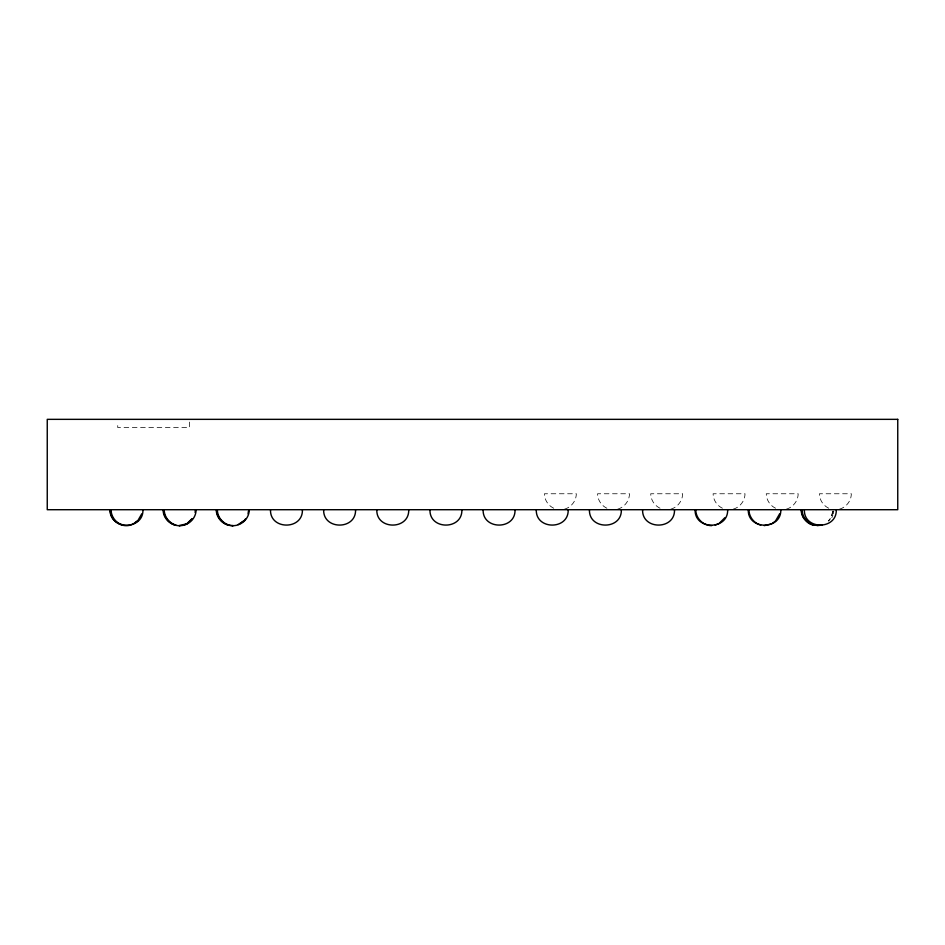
<?xml version="1.0" encoding="UTF-8"?>
<svg xmlns="http://www.w3.org/2000/svg" width="945" height="945" viewBox="0 0 945 945"><rect width="100%" height="100%" fill="white"/><g stroke="black" fill="none" stroke-linecap="round" stroke-linejoin="round"><path stroke-width="0.71" stroke-dasharray="4.72 3.54" d="M832.864 511.08L830.903 517.683L828.375 520.99M833.159 511.08L831.198 517.683L828.67 520.99M833.419 513.832L833.785 511.08M831.836 517.683L832.888 515.119M564.496 509.166C571.288 507.3 576.273 500.815 576.32 493.762L544.414 493.762C544.45 500.815 549.435 507.3 556.239 509.166M617.652 509.166C624.444 507.3 629.429 500.815 629.476 493.762L597.571 493.762C597.606 500.815 602.591 507.3 609.395 509.166M670.808 509.166C677.6 507.3 682.585 500.815 682.633 493.762L650.727 493.762C650.762 500.815 655.747 507.3 662.551 509.166M733.19 509.166C739.982 507.3 744.967 500.815 745.014 493.762L713.109 493.762C713.144 500.815 718.129 507.3 724.933 509.166M786.346 509.166C793.139 507.3 798.123 500.815 798.171 493.762L766.265 493.762C766.3 500.815 771.285 507.3 778.089 509.166M839.503 509.166C846.295 507.3 851.28 500.815 851.327 493.762L819.421 493.762C819.457 500.815 824.442 507.3 831.246 509.166M189.39 422.072L189.39 427.53L117.735 427.53L117.735 422.072"/><path stroke-width="1.42" d="M142.931 509.709C143.664 530.31 109.679 530.299 110.4 509.709M195.107 512.462L195.461 509.709M196.087 509.709C196.158 518.486 188.279 526.034 179.515 525.656M248.074 513.832L248.44 511.08M249.244 509.709C249.326 518.687 241.129 526.247 232.198 525.656M302.4 509.709C303.18 530.192 269.727 530.192 270.506 509.709M355.556 509.709C356.336 530.192 322.883 530.192 323.662 509.709M408.712 509.709C409.492 530.192 376.039 530.192 376.819 509.709M461.869 509.709C462.648 530.192 429.195 530.192 429.975 509.709M515.025 509.709C515.805 530.192 482.352 530.192 483.131 509.709M568.181 509.709C568.961 530.192 535.508 530.192 536.287 509.709M621.337 509.709C622.117 530.192 588.664 530.192 589.444 509.709M674.494 509.709C675.273 530.192 641.82 530.192 642.6 509.709M727.65 509.709C728.382 530.299 694.398 530.31 695.118 509.709M780.806 509.709C781.539 530.31 747.554 530.299 748.275 509.709M836.278 509.709C837.057 530.192 803.604 530.192 804.372 509.709M141.762 513.832L137.639 520.99L134.332 523.518M779.637 513.832L775.514 520.99L772.207 523.518M192.012 518.781L187.015 523.518M192.485 518.781L187.488 523.518L183.637 525.113M245.641 518.781L243.952 520.99L238.081 524.581M724.886 517.683L719.05 523.518L715.2 525.113M133.859 523.518L137.167 520.99M240.172 523.518L243.479 520.99M133.056 524.05C123.015 529.33 109.608 521.108 109.939 509.709M185.74 524.05L179.042 525.656M770.931 524.05L764.233 525.656M817.094 525.656L821.512 525.113M822.15 525.113L812.96 525.113M711.703 525.656C703.163 525.715 695.697 518.25 695.756 509.709M233.297 525.656C224.756 525.715 217.291 518.25 217.35 509.709M232.671 525.656C223.965 525.952 216.181 518.427 216.251 509.709M180.141 525.656C171.21 526.247 163.012 518.687 163.095 509.709M813.881 525.113C807.089 523.246 802.104 516.761 802.069 509.709M813.255 525.113C806.274 523.471 801.183 516.832 801.136 509.709M760.725 525.113C753.933 523.246 748.948 516.761 748.912 509.709M228.536 525.113C221.744 523.246 216.759 516.761 216.712 509.709M176.006 525.113C169.214 523.246 164.229 516.761 164.194 509.709M175.38 525.113C168.588 523.246 163.603 516.761 163.556 509.709M122.85 525.113C116.058 523.246 111.073 516.761 111.037 509.709M809.416 523.518L803.569 517.683L801.974 513.832M801.431 509.709L801.797 512.462M897.75 419.344L47.25 419.344L47.25 509.709L897.75 509.709L897.75 419.344"/></g></svg>
